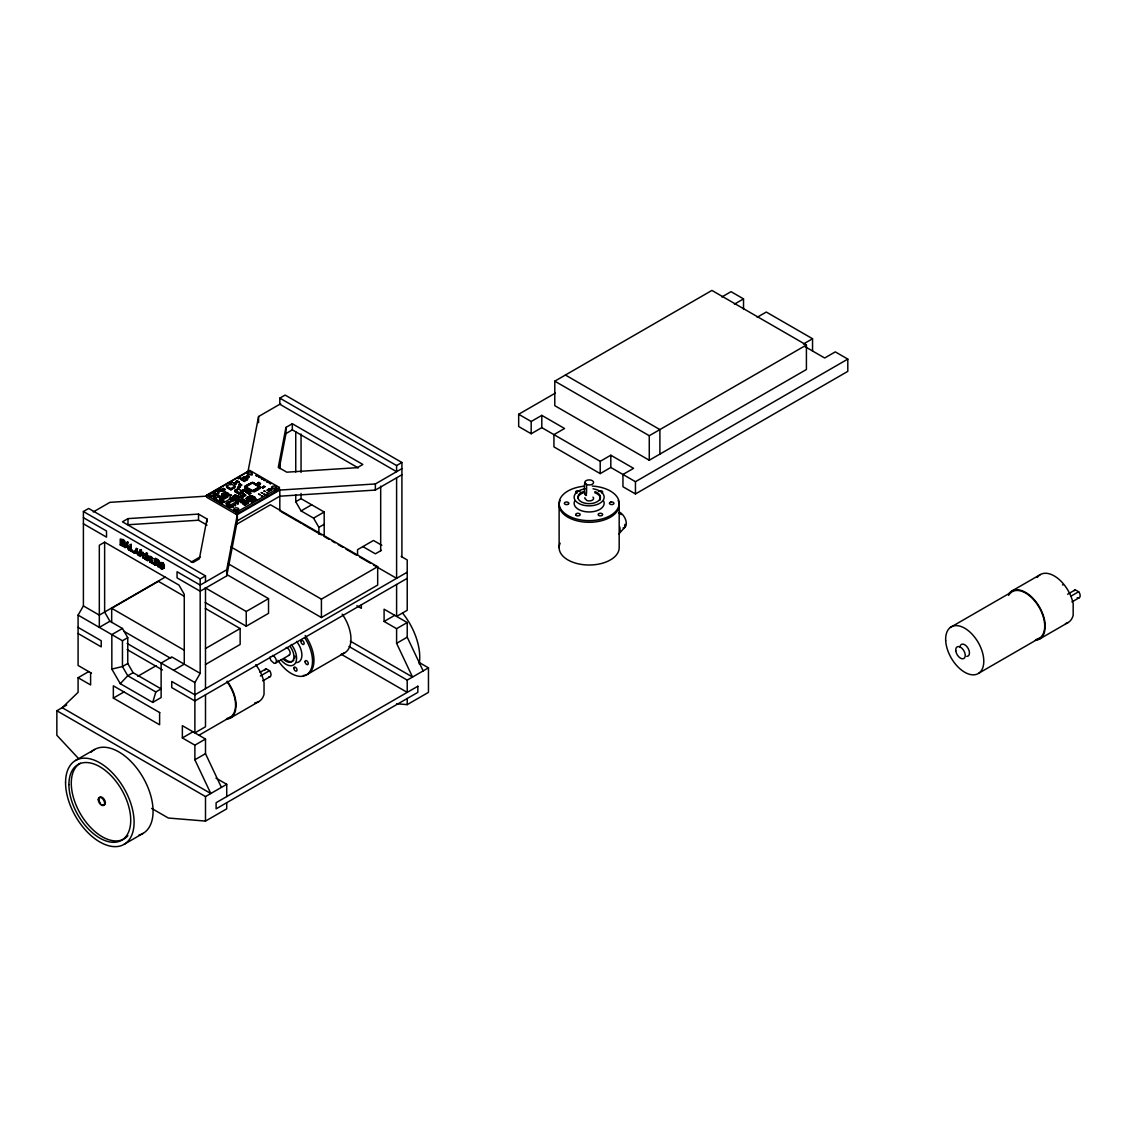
<?xml version="1.0" encoding="UTF-8"?>
<svg xmlns="http://www.w3.org/2000/svg" width="1137" height="1137" viewBox="0 0 1137 1137"><rect width="100%" height="100%" fill="white"/><g stroke="black" fill="none" stroke-linecap="round" stroke-linejoin="round"><path stroke-width="1.5" d="M250.396 493.046L249.387 493.6L250.339 492.634L247.496 490.957L245.99 492.349L247.639 491.326M255.185 498.958L254.176 497.381C248.889 500.806 249.017 494.638 254.176 497.921L251.86 499.47L248.079 498.191L250.453 495.931M246.033 498.702L249.77 500.777L252.329 500.763L255.313 499.058L252.243 502.398M251.803 500.55L249.77 501.588L246.871 499.157L247.98 498.646L251.902 500.195L252.3 501.687M254.176 498.276L250.239 499.697C248.079 496.599 244.697 500.152 249.77 500.82M141.4 551.587L140.334 552.198L140.32 556.519L139.68 550.237L141.485 550.052L139.68 550.237M143.816 555.68L142.765 556.291L142.765 552.028L143.404 558.295L140.334 552.198M246.8 498.432L246.857 497.58L247.553 498.688L246.956 497.509L250.524 496.3L252.712 497.054L250.012 497.921L249.913 495.789L246.814 497.679L247.397 498.83M247.496 499.356L247.397 497.85L249.856 496.542M250.765 493.515C238.884 489.692 255.157 491.212 248.861 493.373M252.698 497.366L254.176 497.409L251.86 496.016L250.055 496.926L249.913 495.789M256.138 499.2L254.645 498.333C248.96 501.559 253.537 500.735 247.084 498.958M250.495 496.13L247.98 497.423M246.63 492.222L247.639 491.156M159.777 564.805C159.891 560.726 163.771 565.288 162.435 567.363C159.365 570.49 160.488 561.763 159.805 564.279M161.156 568.685C170.138 565.245 152.486 557.016 161.156 568.685L163.387 567.093L163.486 564.705M233.128 500.536L229.674 502.639L229.447 506.178L229.56 504.743M163.202 568.045C165.974 567.363 161.326 569.41 160.928 566.851C159.137 565.814 161.184 561.11 159.279 562.73M249.216 493.572L246.445 491.44L249.387 493.6M249.145 494.225L249.188 493.216M246.53 491.468L249.117 493.302M122.483 543.145L123.819 544.907L123.492 546.371L120.224 544.907L120.224 539.023C125.397 539.08 121.645 546.215 124.715 541.766M147.298 559.745L144.797 554.032L146.46 554.032L148.009 555.993C140.32 550.237 154.817 565.487 144.641 558.821L144.641 557.926L146.9 559.702L148.62 558.963M147.44 558.58C148.705 558.295 145.408 551.928 144.939 553.833M250.282 496.841L251.803 496.045L254.176 497.423L252.243 496.514M158.157 561.266L155.314 562.033L155.314 559.958C157.105 558.125 159.947 562.261 156.281 562.531L155.314 562.033M245.649 487.361L244.583 488.469L245.763 487.702M246.018 488.469L246.26 487.901M246.033 488.398L246.857 488.071M247.255 489.024L246.217 489.422L247.468 488.654M248.705 489.322L247.852 490.36L248.761 490.203M155.314 565.16L155.314 562.716L158.569 567.05C155.897 564.421 159.99 560.257 154.533 558.835L154.533 564.719L156.366 564.549L154.533 564.719M245.18 486.508L246.459 485.712L245.592 486.494M246.857 485.726L247.909 485.115M247.241 485.499L246.217 485.485L246.857 485.911M248.605 484.575L249.301 484.305M248.676 484.618L247.852 484.533L251.234 483.225M251.334 483.14L250.708 482.955M294.725 658.224L294.995 656.092M250.254 499.598L250.453 498.077M250.325 493.145L249.6 493.273M247.312 486.849L246.558 486.451L247.454 486.878M207.019 518.998L199.345 558.864L192.977 562.545L122.455 521.812L127.984 518.614L198.52 514.095L207.019 518.998L207.019 522.068M226.732 569.765L200.183 585.086L177.059 571.74L177.059 577.866L200.183 591.212L226.732 575.89L226.732 569.765L237.349 514.592L279.816 490.075L375.366 483.95L401.915 468.615M226.732 575.89L237.349 520.718L237.349 514.592M280.697 403.749L258.582 416.512L247.965 471.684L205.499 496.201L109.934 502.341L93.248 511.963M285.955 427.413L278.295 467.279L286.78 472.182L357.316 467.662L362.859 464.464L292.323 423.746L285.955 427.413L285.955 433.552L279.29 468.217M247.141 491.312L245.99 492.349M255.285 498.404L251.902 496.102M243.929 499.626L240.945 501.332L239.253 500.777L240.945 501.943L244.029 499.982L242.323 498.702L239.353 501.36M122.455 628.477L111.838 634.602L111.838 669.096L120.252 683.678L152.713 702.41L155.826 691.95L161.127 688.88L133.072 672.678L127.756 663.482L127.756 637.672L122.455 628.477L109.934 621.257L104.632 612.061L104.632 542.178L178.95 585.086L184.265 594.281L184.265 664.164L173.634 670.29M248.108 488.782L247.568 489.55M247.71 489.137L247.539 489.507M249.344 490.075L248.676 490.829L249.571 490.687M250.396 491.156L249.5 491.241L250.211 490.374M250.737 491.468L251.76 490.9M249.813 497.807L250.311 499.413L252.371 498.276M128.751 546.456L127.699 547.068L125.837 546.002L127.827 543.116M138.558 552.113L137.492 552.738L135.63 551.658L137.62 548.773M126.449 542.619L128.296 542.463L126.449 542.619L124.43 547.338L125.596 546.542L127.927 547.892L128.41 549.64L130.3 549.498L128.41 549.64M125.113 547.736L126.662 545.931L124.43 547.338M135.402 552.198L139.041 555.78L136.255 548.276L134.237 553.008L136.468 551.587M127.515 542.008L125.496 546.726L126.179 547.124M134.237 553.008L136.639 549.242L137.492 552.738M249.5 483.651L250.495 483.651M251.76 483.083L250.936 483.14M243.602 501.09L244.029 499.982M91.486 673.189L78.083 665.458L78.083 615.117L83.399 605.922L83.399 511.522L88.7 508.466L205.499 575.89L205.499 582.016M205.499 694.806L205.499 726.756L194.882 732.882L194.882 682.555L200.183 673.36L200.183 578.96L83.399 511.522M213.756 499.228L213.756 496.158L214.609 495.675M214.182 499.285L213.756 496.158M222.141 500.024L222.141 502.17L223.804 501.204L223.804 502.128L221.289 503.577L220.862 500.266L222.141 500.024L220.862 500.266M227.372 503.563L228.622 502.042C231.834 503.165 225.552 502.966 227.428 504.899M618.869 533.893L625.449 526.616M245.336 487.588L245.365 486.394M245.876 488.612L246.303 488.796M248.051 498.233L249.813 498.304L248.221 497.267L249.571 497.295M120.252 683.678L127.756 675.748L133.072 672.678M252.386 495.931L250.239 496.386M235.26 499.64L235.146 497.622L236.851 498.603L236.965 500.578L233.128 500.65L232.076 498.702L231.01 500.593L234.847 499.356L232.076 500.038M146.545 553.989L144.754 555.24M250.239 496.116L252.386 495.903L255.285 497.636L255.271 499.001L255.214 497.523L254.176 497.693M254.816 499.569L255.228 497.537L255.342 499.882M255.583 499.612L254.645 498.333M279.816 398.121L396.6 465.559L396.6 471.684L279.816 404.26L279.816 398.121L285.117 395.065L401.915 462.489L401.915 556.888M285.955 433.552L292.323 429.871L358.254 467.932M104.632 542.178L99.317 545.248L99.317 627.382L109.934 621.257M121.005 540.16C125.241 541.51 120.38 544.595 121.005 540.16L123.166 540.217M121.375 540.373L122.426 539.748M122.1 540.842L123.706 539.904L122.924 539.364M122.554 541.226L123.748 540.8L123.038 541.908M121.275 542.178L122.341 541.567M122.682 541.411L124.274 540.473M121.005 542.591L122.796 544.14L122.782 545.518L121.005 544.68L121.005 542.591L122.071 541.979L123.393 542.932M122.782 541.61L123.848 540.999M121.289 542.747L122.355 542.136M123.407 541.397L124.459 540.786M121.972 542.52L124.601 541.098M122.469 542.605L124.686 541.425M122.029 543.259L123.094 542.647M122.327 543.543L124.644 542.207M120.224 544.907L122.071 544.069M123.35 543.102L124.402 542.491L123.549 542.534M206.579 495.263L249.728 470.348L279.389 487.475L279.389 489.436L236.24 514.35L206.579 497.224L206.579 495.263L236.24 512.389L279.389 487.475M122.597 543.841L124.175 543.102M122.796 544.14L123.862 543.529M122.952 544.438L124.615 543.699M214.225 499.441L214.182 491.752L219.754 488.526L222.426 491.454L222.426 490.075L217.622 492.818M232.119 482.017L229.575 483.054L232.119 482.557L231.28 482.074M237.661 478.379C239.182 476.09 241.755 477.583 238.514 478.876L237.661 477.824L240.22 477.341M123.038 544.737L124.104 544.111L123.421 544.808M122.37 545.419L124.772 543.998M122.782 545.518L124.871 544.296M215.433 491.937L219.27 489.791M123.876 545.206L124.942 544.595M229.575 483.054L232.119 482.557M122.426 546.158L124.544 545.746M226.604 486.167L230.854 483.722L235.103 486.167L235.103 487.389L230.854 489.834L226.604 487.389L226.604 486.167L230.854 488.626L235.103 486.167M123.905 545.518L124.971 544.907M221.218 489.365L217.622 491.44L218.844 493.529M222.426 488.782L224.984 489.28L224.131 490.317L222.426 488.782L224.131 490.317M122.867 546.357L124.942 545.22M123.492 546.371L124.729 545.646M222.426 489.336L224.984 489.82M233.625 482.784L236.169 483.282L235.316 484.319L233.625 482.784L236.169 483.282M237.377 481.349L236.325 481.235L237.164 480.738L238.869 482.273L236.325 481.79L238.869 482.273M241.143 478.535L244.327 476.687L247.525 478.535L247.525 479.629L244.327 481.477L241.143 479.629L241.143 478.535L244.327 480.368L247.525 478.535M233.838 482.969L234.691 482.969M236.524 481.42L237.377 481.42M233.625 483.339L236.169 483.836M125.837 546.002L126.903 545.39M234.691 482.912L233.838 482.912M246.303 476.247L248.847 476.744L247.994 477.782L246.303 476.247L248.847 476.744M223.918 489.635L224.984 489.28M241.143 479.629L244.327 477.796L247.525 479.629M246.502 476.431L247.354 475.877L246.502 476.375M246.303 476.801L247.354 476.375M235.103 483.708L235.956 483.708M214.225 495.149L217.124 494.368M236.325 481.235L238.869 481.718M130.172 544.765L131.238 544.154L131.238 550.038L134.763 552.085L133.697 552.696L130.172 550.649L130.172 544.765L130.954 545.22L130.954 550.422L133.697 552.013L134.763 551.402M235.956 483.651L235.103 483.651M214.225 496.073L217.124 495.291M229.248 488.768L228.722 488.455M127.927 547.892L128.993 547.281M221.871 493.899L225.453 491.824L226.675 493.913L226.675 492.534L221.871 495.277L221.871 493.899L223.094 494.595M239.012 484.348C243.631 486.593 236.979 485.158 239.921 483.95L241.57 484.831L240.66 485.783M215.007 496.514L215.007 498.503L218.944 496.229M233.142 487.944L234.037 487.844M239.225 484.533L240.078 483.978M231.394 489.478L231.92 489.166M239.012 484.902L239.921 484.376M239.225 485.016L240.078 484.035M214.182 491.752L215.021 492.236L214.225 492.691L220.919 496.556L228.139 493.373L228.139 495.519L230.257 495.519L230.257 498.887L224.231 502.369L223.378 501.886M240.504 485.272L241.513 485.3M240.66 485.357L241.57 484.831M240.504 485.755L241.357 485.201M237.661 487.716L240.22 487.233L239.31 486.281L237.661 487.716L240.22 487.233M238.727 487.546L237.718 487.204L240.22 486.679M215.007 495.59L215.007 494.524L217.039 495.704L217.039 494.936L220.152 498.56L222.269 497.338L220.152 499.484L220.152 501.474L215.007 498.503M130.172 550.649L132.02 549.811M234.691 490.374L237.875 488.54L243.176 491.596L239.992 494.353L234.691 491.283L234.691 490.374L239.992 493.444L243.176 491.596M220.152 498.56L223.037 497.779L223.037 498.702L222.269 498.262M234.691 491.283L237.406 490.715M234.961 491.681L236.354 491.497M220.152 499.484L222.568 499.953L227.613 497.054L227.556 494.567L222.568 497.509L222.568 496.585M223.037 498.702L227.556 496.102M259.833 486.735L252.741 482.429L244.583 486.423L245.649 486.608M247.44 484.845L248.108 485.186M249.159 484.39L249.5 484.149M236.354 491.255L235.487 491.994M235.814 492.179L237.207 491.98L235.814 491.937M237.207 491.738L236.34 492.492M252.101 483.253L245.308 487.176L252.741 491.028L259.534 487.105L252.741 483.253M253.551 482.969L260.259 486.48M238.059 492.236L237.192 492.975L238.372 492.42M135.63 551.658L136.696 551.047M242.92 489.72L245.478 490.203L244.626 491.255L242.92 489.72L245.478 490.203M237.505 492.918L238.372 492.662M243.133 489.905L243.986 489.905M235.814 497.551L234.975 496.514L235.814 497.551L237.519 496.016L233.625 496.286L235.316 495.306M238.898 492.719L237.505 493.16M240.362 491.88L240.689 491.07M242.92 490.274L245.478 490.758M224.231 502.369L224.231 501.445L221.445 503.165M238.045 493.472L238.898 492.961M243.986 489.834L243.133 489.834M233.625 496.286L235.103 495.434M134.919 553.392L135.971 552.781L135.303 552.383M233.298 498.162L234.051 497.366L232.986 496.755L231.863 497.395L233.568 498.376M238.358 493.643L239.751 493.458M255.114 484.248L255.882 484.277L254.375 483.438M232.986 497.125L232.076 497.708L234.421 497.892C229.958 495.974 236.354 498.02 233.355 498.262M233.625 495.732L236.169 495.789M239.751 493.216L238.884 493.955M241.215 492.364L241.541 491.568M244.412 490.63L245.265 490.63M258.952 482.912L257.886 482.784L258.739 482.301L260.444 483.836L257.886 483.339L260.444 483.836M258.099 482.969L258.952 482.969M240.987 493.017L241.854 493.515M242.394 492.307L241.527 492.804L242.92 492.605L242.394 492.051M245.265 490.573L244.412 490.573M233.298 497.793L234.051 497.366M256.28 484.504L257.218 485.087M234.975 497.068L236.667 495.533M239.211 493.899L240.603 493.941M137.733 553.548L138.799 552.937L139.268 554.685L138.217 555.297M235.146 497.622L238.329 495.789L240.035 496.77L240.035 498.731L236.851 500.564M259.378 483.708L260.444 483.282M237.875 502.696L230.242 507.102L226.519 504.956L226.519 503.122L228.622 501.914L229.674 502.582M232.062 499.91L234.165 498.702L234.165 500.081M260.231 483.651L259.378 484.206L260.231 483.708M226.064 503.648L234.051 498.901L237.875 500.848L237.775 502.753M240.575 496.698L241.428 495.661L240.575 496.201M243.062 495.021L243.915 493.97L245.606 495.505L243.062 495.021L244.128 494.098M244.128 494.154L243.275 495.135M236.851 498.603L240.035 496.77M241.428 496.201L240.362 496.571L242.067 497.551C244.881 496.116 238.329 494.879 242.906 497.068M226.519 504.956L230.342 507.045M247.454 492.975L248.747 493.941M247.823 493.074L249.301 492.406M236.638 499.967C234.62 496.77 234.748 502.824 234.961 499.171M241.854 496.94L242.693 496.457M252.101 482.429L245.308 486.735L252.741 490.644L259.534 486.721M242.01 497.04L242.906 496.514M243.062 494.467L245.606 494.95M241.854 497.437L242.863 496.968M253.48 490.672L254.148 491.994L253.693 490.8M255.129 490.374C257.559 492.392 254.034 488.256 255.214 490.573M258.426 488.413L258.795 488.256M245.308 487.546L252.741 491.468L259.534 487.546L258.426 485.968M144.797 554.032L146.46 553.051M248.719 493.984L250.581 493.401M256.024 490.047L256.99 490.36L256.322 489.521M256.763 489.436L256.749 488.725L257.801 489.891M144.712 554.316L147.128 553.222L146.062 553.833M250.765 493.017L249.387 494.311L245.99 491.852M258.042 488.839L258.227 489.635L257.374 488.597M259.279 488.114L260.259 488.469L259.463 487.531M144.683 554.671L145.735 554.06M230.242 505.269L237.875 500.848M145.479 554.614L147.526 553.421M262.206 487.02C266.797 485.144 260.231 487.702 263.059 487.503L264.75 486.522L263.059 488.057L262.206 487.574M254.958 491.525L254.844 490.928M259.435 488.938L258.383 488.413M239.779 501.119C240.703 498.034 236.226 504.771 242.323 499.001M145.465 555.268L147.54 554.103M231.038 506.05L233.028 507.059L231.152 506.121M233.696 504.515L234.933 505.098M236.34 502.98L238.329 503.989L236.34 503.108L237.079 502.81M241.584 499.626L241.612 500.067M144.982 555.78L146.048 555.169M230.242 506.647L226.633 504.899M237.775 502.298L236.979 501.829M142.679 557.883L143.745 557.258L141.983 553.008M145.891 555.95L147.412 555.808L146.346 556.434M245.45 498.475L248.037 499.058L246.871 499.91M145.408 556.377L146.474 555.766M232.275 506.505L231.237 506.192M233.881 504.657L235.686 505.524L233.838 504.729M237.576 503.435L236.88 502.682M146.076 557.102L147.128 556.49M232.502 507.372L231.692 506.889L233.028 506.931M146.844 556.917L147.909 556.306M246.871 499.157L247.653 498.688M144.641 558.821L145.707 557.315M146.588 557.627L148.379 556.775M241.485 502.014L242.096 502.668M242.863 502.44L243.346 504.316M243.46 500.522L243.872 501.858L243.915 500.607M242.806 501.005L243.29 502.199L246.431 500.451L248.122 501.431L248.122 503.393L244.938 505.24L243.247 504.26M147.128 558.182L148.862 557.315M146.005 559.219L147.071 558.608M146.375 559.475L148.364 559.134M147.597 558.892L148.649 558.281M154.433 562.758L153.381 563.369L150.539 561.735L150.539 559.674L152.784 560.967L150.539 558.992L150.539 557.201L151.591 556.59M243.346 503.719L244.839 505.169M246.53 501.872L248.022 502.739M268.233 489.393L267.323 490.345L269.028 491.326C271.842 489.891 265.291 488.654 269.881 490.843M146.346 560.129L148.705 558.622M267.536 489.976L268.389 489.493M269.796 489.109L268.673 489.564L269.796 488.739L271.018 489.933M243.247 502.298L244.938 503.279L248.122 501.431M250.296 501.275L250.211 500.195M267.323 490.345L268.389 489.919L267.38 489.891L269.028 491.326M146.801 560.37L148.265 559.887L147.199 560.513M268.886 489.507L269.796 488.739M250.723 500.607L252.201 501.46L250.183 500.905L251.661 501.957M269.043 489.535L270.848 489.351M147.554 560.555L148.62 559.944M269.668 490.218L268.972 491.241M252.329 500.55L255.129 498.93M268.972 490.8L269.881 490.289M270.109 490.146L271.018 489.749M268.815 491.198L269.668 490.715M268.673 489.379L271.231 490.061L270.109 489.777M150.539 559.674L151.591 559.049M251.703 502.057L252.769 502.099L250.723 500.721M256.706 499.712L254.645 498.461M149.757 561.962L150.809 561.351L154.433 563.44L153.381 564.051L149.757 561.962L149.757 556.078L153.197 558.736L150.539 557.201M150.539 561.735L151.591 561.124M155.314 559.958L156.849 559.631M156.707 560.129L157.773 559.518L157.02 559.034M155.783 560.243L157.474 560.029M157.19 560.541L158.569 560.328L156.281 562.531M156.423 560.655L157.872 560.399M155.726 562.275L156.778 561.664M157.02 561.408L158.086 560.797M155.314 562.716L157.077 562.517L158.683 565.885L157.631 566.51M157.745 561.351L158.796 560.726M156.721 562.531L158.938 561.152M156.011 563.128L157.077 562.517M157.929 562.204L158.981 561.593M156.807 563.355L158.924 562.119M157.332 563.284L158.725 562.474L157.872 562.744M159.095 563.142L160.161 562.531M158.981 563.668L160.047 563.057M159.976 563.483L161.397 562.46M158.938 564.322L160.004 563.71M160.843 563.057L162.79 563.071L162.165 564.407M159.862 563.838L163.117 562.63L162.051 563.241M161.454 563.412L162.52 562.801M158.981 565.018L160.047 564.393M161.724 563.682L162.79 563.071M159.095 565.672L160.843 564.194M161.966 564.009L163.486 563.113M237.349 520.718L279.816 496.201L375.366 490.075L401.915 474.754M159.279 566.311L160.928 565.26M162.321 564.833L163.387 564.222M159.976 566.354L161.042 565.743M159.535 566.908L160.601 566.297M162.435 565.316L164.083 564.265L163.202 565.515M160.132 566.794L161.198 566.169M162.492 565.828L163.557 565.217M159.862 567.462L161.397 566.567M160.559 567.505L163.032 567.505M162.52 566.382L163.586 565.771M160.246 567.946L161.298 567.335M163.316 566.183L164.382 565.558M160.843 567.775L161.895 567.164M162.492 566.922L163.557 566.311M161.141 568.003L162.207 567.391M235.473 524.953L270.45 504.757L377.683 566.667L377.683 585.058L321.416 617.547L227.969 563.597M160.672 568.358L161.724 567.733M162.435 567.363L164.41 566.254M161.454 568.145L163.387 567.093M163.316 567.519L164.382 566.908M161.625 568.898L162.69 568.287M162.051 568.997L164.083 567.86M162.435 568.955L163.813 568.159M165.163 577.113L99.317 615.117L83.399 605.922M191.13 562.119L200.297 556.817M318.872 534.219L318.872 527.326L313.556 518.131L301.049 510.911L295.748 501.715L301.049 498.66L324.187 512.005L324.187 536.323M111.682 622.479L111.682 608.309L158.398 581.334L184.137 596.2M301.049 510.911L311.666 504.785M200.183 578.96L205.499 575.89M396.6 465.559L401.915 462.489M313.556 518.131L324.187 512.005M554.785 381.165L711.918 290.432L806.417 344.994L806.417 369.511L649.27 460.243L554.785 405.682L554.785 381.165L649.27 435.713L806.417 344.994M78.083 615.117L122.455 640.742L127.756 637.672M318.872 527.326L324.187 524.271M804.953 346.614L824.68 357.999L835.297 351.873L847.804 359.107L847.804 371.358L635.455 493.955L622.948 486.735L622.948 474.47L633.565 468.345L610.811 455.212L600.194 461.338L541.795 427.626L531.178 433.751L518.671 426.531L518.671 414.266L555.339 393.104M721.853 296.97L731.02 291.669L743.527 298.889L743.527 309.406M221.417 787.372L205.499 753.66L205.499 739.022L182.361 725.662L182.361 737.927L194.882 745.147L194.882 759.786L210.8 793.512L62.165 707.683L78.083 692.362L78.083 677.723L88.7 671.583M518.671 414.266L531.178 421.5L541.795 415.36L564.549 428.493L553.932 434.632L553.932 446.884L600.194 473.603L610.811 467.463L635.455 481.704L847.804 359.107M734.431 304.147L743.527 298.889M127.756 663.482L122.455 666.552L111.838 669.096M78.425 758.407L56.85 735.269L56.85 710.753L66.713 705.068M205.157 587.772L246.246 611.493L268.531 598.63L268.531 613.34L246.246 626.217L205.157 602.482M757.185 317.28L766.281 312.035L812.543 338.741L812.543 351.006M137.762 676.302L156.11 665.713M159.777 712.629L113.345 685.824L113.345 698.075L123.961 691.95M205.484 648.545L240.149 628.534L240.149 644.48L205.484 664.491M381.435 550.322L375.366 553.818L362.859 546.599M231.024 546.968L321.416 599.156L377.683 566.667M152.713 702.41L161.127 697.549L161.127 663.07L171.744 656.93L200.183 673.36M75.596 760.44L94.584 749.482M407.217 572.209L194.882 694.806L171.744 681.461L171.744 687.587L194.882 700.946L407.217 578.335M803.447 343.999L812.543 338.741M275.424 663.141L289.239 655.182M260.032 672.322L266.129 668.812L269.554 670.716A4.449 2.572 60 0 1 271.018 674.397L270.961 675.321A4.449 2.572 60 0 1 268.9 676.856M260.373 675.975L269.497 670.702M262.789 680.892L270.251 676.586M182.361 737.927L192.977 731.787M423.149 670.915L407.217 637.189L407.217 622.55L384.093 609.19L384.093 621.456L394.71 615.33M198.804 735.326L230.783 716.864M230.356 718.03L258.966 701.515M307.729 674.142L344.738 652.78M194.882 745.147L205.499 739.022M384.093 621.456L396.6 628.676L407.217 622.55M194.882 759.786L205.499 753.66M350.338 641.14L412.532 677.041L396.6 643.329L407.217 637.189M56.85 710.753L205.499 796.568L226.732 784.317L226.732 796.568M348.988 646.484L407.217 680.111L428.464 667.845L428.464 692.362L407.217 704.627L396.6 703.746M124.061 844.365L143.035 833.407M151.647 808.393L168.333 818.029L205.499 821.085L226.732 808.833L226.732 802.708M1011.774 591.055L1040.383 574.54M950.447 627.382L1011.361 592.221M1067.643 594.239L1075.261 589.847L1078.686 591.752A4.449 2.572 60 0 1 1080.15 595.433L1080.093 596.342A4.449 2.572 60 0 1 1077.236 597.621M1071.026 596.129L1078.629 591.737M1071.921 601.928L1079.383 597.621M979 673.076L1039.914 637.9M1039.488 639.065L1068.098 622.55M583.608 491.511L581.249 492.534A11.256 6.495 0 0 0 580.154 501.076A11.256 6.495 0 0 0 594.694 502.824L597.039 501.801A11.256 6.495 0 0 0 594.864 491.568M583.608 492.733L581.249 493.756A11.256 6.495 0 0 0 577.88 498.333M258.81 486.38L259.662 486.508M267.792 495.206L266.712 495.206M255.242 484.177L256.394 484.618M207.019 525.123L198.52 520.22L127.984 524.754L127.984 518.614M227.954 494.126L228.892 493.586L227.613 494.012M251.902 499.967L250.239 499.967L249.77 501.588M254.176 497.409L251.305 496.244M249.429 497.594L248.221 497.267L247.98 498.646L247.582 497.693M576.971 493.216L576.459 493.046A2.246 1.293 0 0 1 576.814 490.886A2.246 1.293 0 0 1 580.126 491.909M249.429 497.736L248.221 497.267L248.179 498.134M586.493 484.405L586.99 484.632A4.377 2.53 0 0 0 593.301 483.31A4.377 2.53 0 0 0 589.947 479.942A4.377 2.53 0 0 0 584.802 482.443C583.167 492.676 587.346 504.757 586.493 484.405L584.887 482.799M249.458 497.892L248.221 497.267L249.699 496.67M147.867 559.759L146.659 559.006M123.478 545.547L121.289 544.296M565.402 375.025L659.886 429.587L659.886 454.104M381.819 545.291L373.476 540.473L357.544 549.668L357.544 554.828M401.162 556.448L407.217 559.958L407.217 610.285L396.6 616.425L396.6 584.475M271.231 489.876L269.526 488.896L271.231 490.061M248.847 477.298L247.141 475.763M257.886 482.784L259.591 484.319M263.685 486.707L264.75 486.522M263.685 486.224L264.537 486.707M263.685 486.65L264.75 487.077M263.272 487.446L262.42 487.446M262.42 487.389L263.272 487.389M259.634 486.664L252.741 482.429M239.154 477.526L240.22 477.895M256.592 490.587L256.138 489.322M241.57 485.385L239.864 483.85M240.006 486.863L239.367 486.735M239.154 486.863L240.006 487.361M281.265 511.749L301.504 523.432M302.939 524.271L321.345 534.887M324.415 536.664L329.005 539.322M332.075 541.084L335.145 542.861M338.215 544.623L342.805 547.281M345.875 549.057L356.606 555.254M359.676 557.016L370.406 563.213M373.476 564.99L396.6 578.335L396.6 477.81M238.727 488.086L237.875 487.602M246.63 492.719L247.482 493.202M240.376 490.886L243.176 492.506M254.119 498.759L256.166 500.138M243.915 494.524L245.606 495.505M240.461 493.088L241.314 493.828M227.4 487.162L227.656 487.844M240.362 496.016L242.067 497.551M237.804 496.087L239.509 497.068M245.89 500.763L247.596 501.744M235.274 494.851L236.169 495.249M235.103 494.936L235.956 495.362M244.029 500.166L242.323 498.702M235.103 495.362L235.956 495.917M241.897 499.314L241.428 499.768M246.644 502.412L248.122 503.393M233.838 495.675L234.691 496.102M222.426 490.075L225.453 491.824M226.675 492.534L228.139 493.373M221.871 490.672L222.724 491.17M229.418 495.021L230.257 495.519M241.371 501.829L241.641 502.682M234.051 498.901L237.761 501.047M226.76 496.556L227.613 497.054M229.418 498.404L230.257 498.887M231.01 499.314L233.128 500.65M231.01 500.593L232.062 501.204L232.076 498.702M223.037 497.779L221.715 496.102M230.001 502.128L229.248 501.815M234.393 505.283L235.146 505.837M223.378 500.962L224.231 501.445M226.633 503.179L230.356 505.198L230.242 507.102M226.519 503.122L230.356 505.325M213.756 499.044L221.289 503.393M356.862 605.737L361.339 608.323L361.339 604.813M419.61 662.729L428.464 667.845M227.443 574.91L268.531 598.63M341.242 654.272L407.217 692.362L407.217 680.111M83.399 517.662L106.523 531.007L106.523 537.147L83.399 523.787M205.328 608.437L240.149 628.534M111.682 608.309L184.35 650.265M123.791 631.234L170.721 658.337M127.159 643.457L194.882 682.555M127.159 649.582L162.435 669.949M78.083 627.382L101.221 640.742L101.221 646.868L78.083 633.508M155.826 691.95L127.756 675.748L122.455 666.552L122.455 640.742M78.083 677.723L90.605 684.943L90.605 672.678M113.345 698.075L159.606 724.781L159.606 712.529M216.002 778.12L226.732 784.317M243.02 502.028L242.906 501.175M246.885 497.551L247.397 499.598M584.887 493.828L586.493 495.448M249.543 497.551L248.221 497.267L249.543 498.034L249.571 496.798M254.816 490.957L254.347 490.772M239.253 500.962L240.945 502.625L240.945 501.332M140.419 550.663L142.765 556.291M251.874 499.513L250.979 498.148M127.23 543.074L129.234 550.109M126.761 543.728L127.699 547.068M250.353 499.328L250.225 498.006M254.745 497.907L254.802 498.788M649.27 435.713L649.27 460.243M635.455 481.704L635.455 493.955M610.811 455.212L610.811 467.463M600.194 461.338L600.194 473.603M559.12 504.956L559.12 547.679M541.795 415.36L541.795 427.626M531.178 421.5L531.178 433.751M407.217 698.488L407.217 704.627M396.6 628.676L396.6 643.329M380.682 486.124L380.682 550.763M375.366 483.95L375.366 490.075M321.416 599.156L321.416 617.547M301.049 434.021L301.049 472.452M301.049 493.415L301.049 498.66M295.748 431.847L295.748 472.026M295.748 494.737L295.748 501.715M292.323 423.746L292.323 429.871M279.816 461.579L279.816 468.643M279.816 490.075L279.816 510.911M258.582 416.512L258.582 422.651M252.741 490.644L252.741 491.468M252.712 497.054L252.698 497.85M252.556 496.77L252.528 498.148M252.101 490.644L252.101 491.468M252.044 496.414L251.817 496.343M250.524 496.3L249.373 496.215M246.431 500.451L246.431 502.412M246.246 611.493L246.246 626.217M244.938 503.279L244.938 505.24M244.327 476.687L244.327 477.796M244.327 480.368L244.327 481.477M239.992 493.444L239.992 494.353M238.329 495.789L238.329 497.75M237.875 488.54L237.875 489.45M237.306 496.698L236.453 496.201M237.079 500.394L237.079 501.772M236.24 512.389L236.24 514.35M234.691 496.585L233.838 496.158M230.854 483.722L230.854 484.93M230.854 488.626L230.854 489.834M228.622 501.914L228.622 502.952M224.174 496.514L224.174 498.049L223.378 496.059M222.568 499.953L222.568 502.412L221.715 499.47M220.919 496.556L220.919 499.015M220.919 499.925L220.919 503.307M205.499 588.156L205.499 688.681M205.499 796.568L205.499 821.085M198.52 514.095L198.52 520.22M155.584 558.224L155.584 564.108M140.746 549.626L140.746 552.582M275.751 490.445A2.473 1.435 0 0 1 274.642 490.814M271.601 489.805A2.473 1.435 0 0 1 273.989 488.015A2.473 1.435 0 0 1 276.39 489.805M247.98 474.413A2.473 1.435 0 0 1 252.116 475.053M209.578 496.855A2.473 1.435 0 0 1 211.979 495.789A2.473 1.435 0 0 1 214.367 496.855M238.003 512.247A2.473 1.435 0 0 1 236.88 512.616M233.852 510.868A2.473 1.435 0 0 1 236.24 509.802A2.473 1.435 0 0 1 238.642 510.868M214.367 495.633A2.473 1.435 0 0 1 210.558 496.428A2.473 1.435 0 0 1 210.558 494.083A2.473 1.435 0 0 1 214.367 494.893M960.836 644.807A6.737 3.894 60 0 1 968.383 648.829A6.737 3.894 60 0 1 966.72 656.376M959.983 646.981A6.737 3.894 60 0 1 960.253 645.745M1062.498 584.873A1.876 1.08 60 0 1 1062.839 585.043M1074.195 590.643A4.449 2.572 60 0 1 1075.261 589.847M1008.661 593.955A27.714 16.003 60 0 1 1030.705 596.129A27.714 16.003 60 0 1 1045.23 626.373L1044.562 631.845A27.714 16.003 60 0 1 1035.437 640.316M1008.576 595.376A26.961 15.563 60 0 1 1038.28 605.879A26.961 15.563 60 0 1 1036.148 639.506M1037.271 577.44A27.714 16.003 60 0 1 1056.799 577.596A27.714 16.003 60 0 1 1073.172 603.619L1073.172 615.33A27.714 16.003 60 0 1 1065.468 623.573M342.194 614.136A30.031 17.339 60 0 1 341.896 653.889M304.645 637.63A30.031 17.339 60 0 1 307.786 673.928A30.031 17.339 60 0 1 277.911 660.299M305.199 635.498A30.031 17.339 60 0 1 303.337 675.506M296.586 641.41A15.008 8.67 60 0 1 296.586 662.644M293.9 660.043A11.256 6.495 60 0 1 284.904 659.048M286.24 647.45A4.377 2.53 60 0 1 289.907 651.657A4.377 2.53 60 0 1 288.585 655.367M291.285 644.48A15.008 8.67 60 0 1 295.165 663.468A15.008 8.67 60 0 1 280.668 659.588M283.852 659.659A11.256 6.495 60 0 0 293.644 658.92L293.929 656.703A11.256 6.495 60 0 0 290.02 646.441M272.439 655.424A4.377 2.53 60 0 1 276.234 660.156A4.377 2.53 60 0 1 274.045 663.269L271.047 660.611A4.377 2.53 60 0 1 270.236 656.689M618.556 513.029A7.504 4.335 60 0 1 621.314 514.62M625.066 524.299A7.504 4.335 60 0 1 624.54 525.465M560.143 543.188A30.031 17.339 0 0 0 585.228 564.862A30.031 17.339 0 0 0 619.182 547.679L619.182 504.956A30.031 17.339 0 0 1 585.228 522.139A30.031 17.339 0 0 1 560.143 500.465M592.278 486.053A30.031 17.339 0 0 1 614.89 512.218A30.031 17.339 0 0 1 564.25 513A30.031 17.339 0 0 1 584.446 486.167M618.158 500.465A30.031 17.339 0 0 1 619.068 503.449M619.935 512.389A9.011 5.202 60 0 1 626.089 521.4A9.011 5.202 60 0 1 623.119 527.966M619.736 526.872A12.137 7.007 60 0 1 619.736 532.002M603.648 501.047A15.008 8.67 0 0 1 589.151 511.963A15.008 8.67 0 0 1 574.64 501.047M598.517 491.298A2.246 1.293 0 0 1 601.871 491.042A2.246 1.293 0 0 1 601.871 492.989M594.864 492.79A11.256 6.495 0 0 1 599.995 500.124M592.988 497.111A4.377 2.53 0 0 1 592.292 500.166A4.377 2.53 0 0 1 586.99 500.564L584.802 498.376A4.377 2.53 0 0 1 584.958 497.722M593.031 488.796A15.008 8.67 0 0 1 601.445 502.142A15.008 8.67 0 0 1 576.843 502.142A15.008 8.67 0 0 1 585.257 488.796M91.088 752.197A48.45 27.97 60 0 1 143.035 777.466A48.45 27.97 60 0 1 138.941 835.084M127.884 835.709A43.703 25.241 60 0 1 82.575 817.318A43.703 25.241 60 0 1 80.329 763.197M99.416 801.301A4.505 2.601 60 0 1 101.094 796.966A4.505 2.601 60 0 1 105.315 802.225A4.505 2.601 60 0 1 102.188 804.726M100.582 803.319A4.505 2.601 60 0 1 99.928 802.352M402.612 613.113A48.45 27.97 60 0 1 419.226 663.852M264.793 670.361A4.449 2.572 60 0 1 266.129 668.812M227.173 681.205A27.714 16.003 60 0 1 236.098 705.338L235.43 710.81A27.714 16.003 60 0 1 226.306 719.28M227.173 681.944A26.961 15.563 60 0 1 227.016 718.47M255.768 664.69A27.714 16.003 60 0 1 264.04 682.584L264.04 694.295A27.714 16.003 60 0 1 254.901 702.765M301.106 640.785L300.978 641.154A2.246 1.293 60 0 0 302.627 644.309L303.039 644.466A2.246 1.293 60 0 0 303.735 641.908A2.246 1.293 60 0 0 301.106 640.785M227.883 484.206L227.883 484.206M233.284 481.093L233.284 481.093M235.97 479.544L235.97 479.544M225.183 491.994L225.183 491.994M242.721 475.65L242.721 475.65M229.134 491.156L229.134 491.156M235.828 485.428L235.828 485.428M240.419 483.197L240.419 483.197M238.003 485.84L238.003 485.84M234.62 489.663L234.62 489.663M242.721 481.875L242.721 481.875M230.314 494.95L231.593 495.377L230.314 494.95M233.284 493.543L233.284 493.543M242.721 484.987L242.721 484.987M245.407 482.386L245.407 482.386M240.021 488.1L240.021 488.1M235.757 493.771L235.757 493.771M250.808 478.762L250.808 478.762M242.721 487.318L242.721 487.318M255.924 475.493L257.204 475.92L255.924 475.493M241.371 490.431L241.371 490.431M254.176 480.709L254.176 480.709M258.625 477.043L259.904 477.469L258.625 477.043M261.325 478.606L262.604 479.032L261.325 478.606M246.757 496.656L246.757 496.656M264.011 480.155L265.291 480.581L264.011 480.155M261.325 485.613L261.325 485.613M266.712 481.718L267.991 482.145L266.712 481.718M264.281 484.987L264.281 484.987M262.945 488.882L262.945 488.882M258.625 494.169L259.904 494.595L258.625 494.169M264.964 487.716L264.964 487.716M269.412 483.268L270.691 483.694L269.412 483.268M261.325 492.619L262.604 493.046L261.325 492.619M268.332 485.769L268.332 485.769M264.011 491.056L265.291 491.482L264.011 491.056M261.325 495.732L262.604 496.158L261.325 495.732M264.011 494.169L265.291 494.595L264.011 494.169M266.712 492.619L267.991 493.046L266.712 492.619M223.492 488.413L222.639 489.45L223.492 488.413M238.656 481.605L237.804 482.642L238.656 481.605M248.633 476.616L247.781 477.654L248.633 476.616M245.393 494.837L244.54 495.874L245.393 494.837M417.847 686.236L216.115 802.708L216.115 808.833L417.847 692.362L417.847 686.236M567.974 504.359L567.462 504.53A2.246 1.293 0 0 1 564.35 503.307A2.246 1.293 0 0 1 567.477 502.113L567.988 502.298A2.246 1.293 0 0 1 567.974 504.359M610.967 502.042L610.441 502.184A2.246 1.293 0 0 0 610.199 504.245L610.683 504.444A2.246 1.293 0 0 0 613.937 503.364A2.246 1.293 0 0 0 610.967 502.042M254.176 497.921L250.979 498.631L254.176 497.963M238.727 478.265L237.875 477.711L238.727 478.194M231.92 482.187L231.067 481.647L231.92 482.131M230.64 482.927L229.788 482.372L230.64 482.87M236.027 496.94L235.188 496.386L236.027 496.883M217.579 496.343L217.579 496.343M219.697 497.565L219.697 497.565M272.24 488.484A2.473 1.435 0 0 0 276.39 487.844A2.473 1.435 0 0 0 273.349 486.096A2.473 1.435 0 0 0 272.24 488.484M247.98 474.484A2.473 1.435 0 0 0 252.116 473.831A2.473 1.435 0 0 0 249.088 472.082A2.473 1.435 0 0 0 247.98 474.484M234.492 510.286A2.473 1.435 0 0 0 238.642 509.646A2.473 1.435 0 0 0 235.601 507.884A2.473 1.435 0 0 0 234.492 510.286M955.791 650.89A6.737 3.894 60 0 0 963.536 658.664A6.737 3.894 60 0 0 962.144 648.46A6.737 3.894 60 0 0 955.791 650.89M945.686 640.572A26.961 15.563 60 0 0 975.233 674.667A26.961 15.563 60 0 0 973.244 635.455A26.961 15.563 60 0 0 945.686 640.572M305.071 661.691A2.246 1.293 60 0 0 307.459 664.662A2.246 1.293 60 0 0 307.459 661.478A2.246 1.293 60 0 0 305.071 661.691M293.843 668.215A2.246 1.293 60 0 0 296.231 671.185A2.246 1.293 60 0 0 296.231 668.002A2.246 1.293 60 0 0 293.843 668.215M598.815 515.473A2.246 1.293 0 0 0 602.582 514.89A2.246 1.293 0 0 0 599.824 513.299A2.246 1.293 0 0 0 598.815 515.473M576.317 515.502A2.246 1.293 0 0 0 580.083 514.919A2.246 1.293 0 0 0 577.326 513.327A2.246 1.293 0 0 0 576.317 515.502M65.562 782.626A48.45 27.97 60 0 0 116.955 846.568A48.45 27.97 60 0 0 116.955 778.035A48.45 27.97 60 0 0 65.562 782.626M68.916 784.558A43.703 25.241 60 0 0 115.278 842.233A43.703 25.241 60 0 0 115.278 780.423A43.703 25.241 60 0 0 68.916 784.558M98.251 799.638A4.505 2.601 60 0 0 103.041 805.579A4.505 2.601 60 0 0 103.041 799.212A4.505 2.601 60 0 0 98.251 799.638"/></g></svg>
